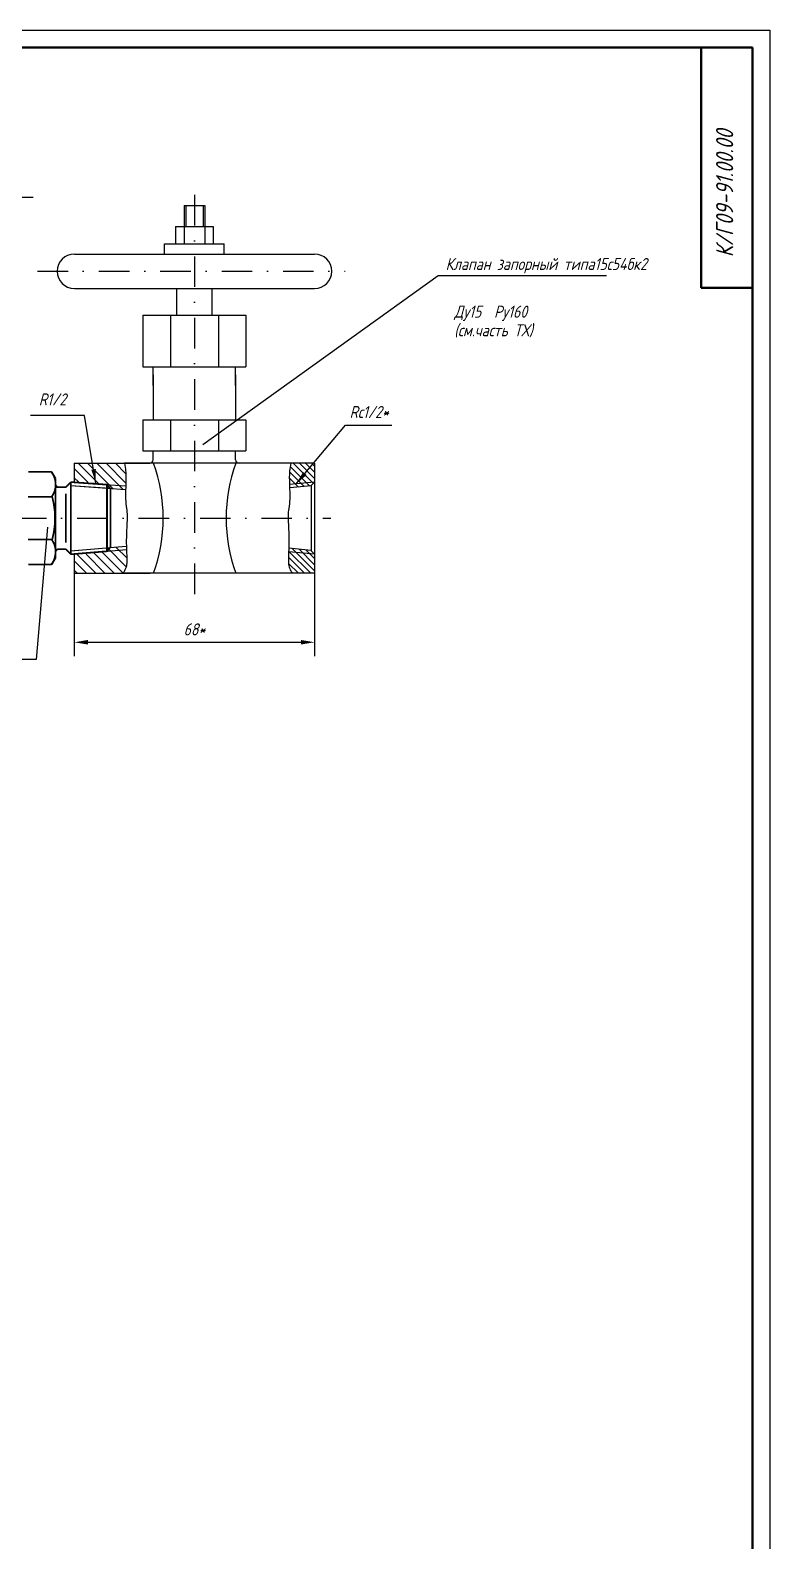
# Model space of a CAD drawing. Header units: inches. Extents: x 0 to 1942, y 0 to 841.
# Drawn here: x 378.5 to 594, y 401.4 to 841 of the extents above; entities that cross this region are included whole.
import ezdxf

# ---------------------------------------------------------------- set-up
doc = ezdxf.new("R2010")
doc.units = ezdxf.units.IN
doc.header["$LTSCALE"] = 0.7
doc.header["$MEASUREMENT"] = 0
doc.linetypes.add('DASHDOT', pattern=[25.4, 12.7, -6.35, 0, -6.35])
doc.styles.get("Standard").update_dxf_attribs({"font": 'romand.shx', "width": 0.8, "oblique": 15, "height": 3.5})
doc.dimstyles.get("Standard").update_dxf_attribs({"dimtxt": 3.5, "dimasz": 4, "dimexe": 4, "dimexo": 0, "dimgap": 2, "dimtad": 1, "dimdec": 0, "dimdsep": 46, "dimtxsty": 'Standard', "dimcen": 0.09, "dimadec": 0, "dimazin": 0, "dimtfac": 1, "dimtdec": 0, "dimtmove": 0, "dimatfit": 3, "dimfxl": 0, "dimtolj": 1, "dimtzin": 0, "dimlwd": 25, "dimlwe": 25, "dimarcsym": 0})

# ---------------------------------------------------------------- blocks, each defined once
blk = doc.blocks.new('*D391')
at = {"color": 0, "lineweight": 25}
for p, q in [((391.39, 682.99), (391.39, 658.89)), ((461.39, 682.99), (461.39, 658.89)), ((395.39, 662.89), (457.39, 662.89))]:
    blk.add_line(p, q, dxfattribs=at)
for points in [[(395.39, 663.56), (395.39, 662.23), (391.39, 662.89)], [(457.39, 663.56), (457.39, 662.23), (461.39, 662.89)]]:
    blk.add_solid(points, dxfattribs=at)
at = {"layer": 'DEFPOINTS', "color": 0, "lineweight": 25}
for p in [(391.39, 682.99), (461.39, 682.99), (461.39, 662.89)]:
    blk.add_point(p, dxfattribs=at)
at = {"color": 0, "lineweight": 25, "insert": (426.39, 666.64), "char_height": 3.5, "attachment_point": 5}
blk.add_mtext('\\A1;68*', dxfattribs=at)

msp = doc.modelspace()

# ---------------------------------------------------------------- linework, layer by layer
for p, q in [((0, 841), (594, 841)), ((594, 841), (594, 0)), ((344.93, 792.43), (379.43, 792.43)), ((423.39, 790), (429.39, 790)), ((423.39, 790), (423.39, 778.86)), ((423.89, 790), (423.89, 783.86)), ((428.89, 790), (428.89, 783.86)), ((429.39, 790), (429.39, 778.86)), ((420.89, 783.86), (431.89, 783.86)), ((420.89, 783.86), (420.89, 778.86)), ((431.89, 783.86), (431.89, 778.86)), ((417.72, 778.86), (435.06, 778.86)), ((417.72, 775.86), (417.72, 778.86)), ((435.06, 775.86), (435.06, 778.86)), ((391.41, 775.86), (461.38, 775.86)), ((497.43, 769.58), (546.45, 769.58)), ((391.41, 765.86), (461.38, 765.86)), ((421.26, 758.08), (421.26, 765.86)), ((431.52, 758.08), (431.52, 765.86)), ((411.39, 758.08), (441.39, 758.08)), ((411.39, 743.08), (441.39, 743.08)), ((414.39, 737.63), (414.39, 743.08)), ((438.39, 737.63), (438.39, 743.08)), ((414.39, 740.67), (414.39, 727.63)), ((438.39, 740.67), (438.39, 727.63)), ((394.41, 728.87), (378.67, 728.87)), ((397.68, 708.99), (394.41, 728.87)), ((411.39, 727.63), (441.39, 727.63)), ((456.03, 708.98), (470.36, 726.03)), ((470.36, 726.03), (483.91, 726.03)), ((411.39, 718.63), (441.39, 718.63)), ((414.39, 715.99), (414.39, 718.63)), ((438.39, 715.99), (438.39, 718.63)), ((391.39, 714.99), (413.39, 714.99)), ((461.39, 714.99), (406.02, 714.99)), ((385.92, 698.99), (385.92, 710.59)), ((385.92, 707.99), (388.92, 707.99)), ((388.92, 707.99), (390.45, 709.52)), ((388.92, 707.99), (388.92, 707.94)), ((390.3, 708.51), (406.28, 707.38)), ((390.35, 708.5), (401.82, 707.69)), ((391.39, 709.43), (406.38, 708.37)), ((400.9, 708.76), (401.82, 707.69)), ((461.39, 709.49), (454.08, 708.8)), ((460.39, 708.39), (454.2, 707.8)), ((461.39, 709.49), (460.39, 708.49)), ((460.39, 708.49), (460.39, 689.44)), ((401.92, 707.58), (401.92, 690.6)), ((385.92, 698.99), (385.92, 687.4)), ((390.29, 689.48), (406.49, 690.84)), ((390.34, 689.49), (401.8, 690.45)), ((400.89, 689.37), (401.8, 690.45)), ((460.39, 689.6), (453.88, 690.25)), ((385.92, 689.99), (388.92, 689.99)), ((385.92, 687.4), (385.92, 689.21)), ((388.92, 689.99), (390.45, 688.47)), ((391.39, 688.57), (406.6, 689.85)), ((461.39, 688.49), (453.85, 689.25)), ((461.39, 688.49), (460.39, 689.49)), ((391.39, 682.99), (413.46, 682.99)), ((461.39, 682.99), (405.64, 682.99))]:
    msp.add_line(p, q)
at = {"lineweight": 50}
for p, q in [((20, 836), (589, 836)), ((574, 836), (574, 766)), ((589, 836), (589, 5)), ((574, 766), (589, 766))]:
    msp.add_line(p, q, dxfattribs=at)
at = {"linetype": 'DASHDOT'}
for p, q in [((426.39, 793.07), (426.39, 674.15)), ((380.69, 770.86), (470.31, 770.86)), ((302.86, 698.99), (466.12, 698.99))]:
    msp.add_line(p, q, dxfattribs=at)
at = {"lineweight": 25}
for p, q in [((497.39, 769.56), (428.81, 720.31)), ((383.55, 696.36), (380.26, 657.87)), ((380.26, 657.87), (370.17, 657.87))]:
    msp.add_line(p, q, dxfattribs=at)
at = {"linetype": 'Continuous'}
for p, q in [((411.39, 758.08), (411.39, 743.08)), ((419.39, 758.08), (419.39, 743.08)), ((433.39, 758.08), (433.39, 743.08)), ((441.39, 758.08), (441.39, 743.08)), ((411.39, 727.63), (411.39, 718.63)), ((419.39, 727.63), (419.39, 718.63)), ((433.39, 727.63), (433.39, 718.63)), ((441.39, 727.63), (441.39, 718.63)), ((391.39, 714.99), (391.39, 709.49)), ((461.39, 714.99), (461.39, 682.99)), ((461.39, 714.99), (461.39, 682.99)), ((385.92, 710.59), (385.92, 698.99)), ((400.92, 708.76), (400.92, 698.99)), ((400.92, 708.73), (400.92, 689.37)), ((385.92, 687.4), (385.92, 698.99)), ((400.92, 689.37), (400.92, 698.99)), ((391.39, 688.49), (391.39, 682.99))]:
    msp.add_line(p, q, dxfattribs=at)
at = {"color": 0}
for p, q in [((395.38, 709.49), (391.39, 713.48)), ((398.64, 708.92), (392.57, 714.99)), ((402.62, 707.64), (395.27, 714.99)), ((405.52, 707.43), (397.96, 714.99)), ((406.42, 709.23), (400.65, 714.99)), ((406.41, 711.93), (403.35, 714.99)), ((458.39, 708.2), (454.1, 712.49)), ((460.03, 708.36), (454.31, 714.08)), ((461.04, 709.14), (455.19, 714.99)), ((461.39, 710.59), (456.99, 714.99)), ((461.39, 712.38), (458.78, 714.99)), ((461.39, 714.18), (460.58, 714.99)), ((392.68, 709.49), (391.39, 710.78)), ((456.75, 708.05), (454.03, 710.76)), ((406.51, 684.89), (401.02, 690.38)), ((406.68, 687.42), (403.5, 690.59)), ((461.39, 683.64), (454.89, 690.15)), ((394.94, 682.99), (391.39, 686.54)), ((397.63, 682.99), (392.13, 688.49)), ((400.33, 682.99), (394.83, 688.49)), ((403.02, 682.99), (396.97, 689.04)), ((405.67, 683.04), (399.46, 689.25)), ((458.45, 682.99), (453.79, 687.65)), ((456.66, 682.99), (453.8, 685.85)), ((460.25, 682.99), (453.84, 689.4)), ((461.39, 685.44), (456.88, 689.95)), ((461.39, 687.24), (458.88, 689.75)), ((392.24, 682.99), (391.39, 683.84)), ((454.86, 682.99), (454.79, 683.06))]:
    msp.add_line(p, q, dxfattribs=at)
at = {"const_width": 0.5}
for points in [[(378.03, 712.49), (384.82, 712.49)], [(385.92, 710.59), (384.82, 712.49)], [(385.92, 710.59), (385.92, 698.99)], [(386.92, 707.99), (388.72, 707.99)], [(389.07, 708.14), (390.42, 709.49)], [(390.42, 709.5), (400.92, 708.76)], [(390.42, 709.49), (390.42, 698.99)], [(400.9, 708.76), (401.92, 707.58)], [(400.92, 708.76), (400.92, 699)], [(401.92, 707.58), (401.92, 690.6)], [(377.87, 705.18), (384.97, 705.18)], [(388.92, 706.11), (388.92, 698.99)], [(385.92, 687.4), (385.92, 698.99)], [(388.92, 691.88), (388.92, 698.99)], [(390.42, 688.49), (390.42, 698.99)], [(400.92, 689.37), (400.92, 698.98)], [(377.87, 692.81), (384.97, 692.81)], [(386.92, 689.99), (388.72, 689.99)], [(386.92, 689.99), (388.72, 689.99)], [(400.89, 689.37), (401.92, 690.6)], [(400.89, 689.37), (401.8, 690.45)], [(385.92, 687.4), (384.82, 685.49)], [(385.92, 687.4), (384.82, 685.49)], [(385.92, 689.21), (385.92, 687.4)], [(389.07, 689.85), (390.42, 688.49)], [(389.07, 689.85), (390.42, 688.49)], [(390.42, 688.49), (400.92, 689.37)], [(378.03, 685.49), (384.82, 685.49)], [(378.03, 685.49), (384.82, 685.49)]]:
    msp.add_lwpolyline(points, dxfattribs=at)
for points in [[(384.77, 705.18, 0.337742), (384.68, 712.49, 0.337742)], [(385.92, 708.99, 0.414214), (386.92, 707.99, 0.414214)], [(388.72, 707.99, 0.198912), (389.07, 708.14, 0.198912)], [(385.78, 698.99, 0.065251), (384.97, 705.18, 0.065251)], [(385.78, 698.99, -0.065251), (384.97, 692.81, -0.065251)], [(384.77, 692.81, -0.337742), (384.68, 685.49, -0.337742)], [(385.92, 688.99, -0.414214), (386.92, 689.99, -0.414214)], [(386.92, 689.99, 0.414214), (385.92, 688.99, 0.414214)], [(388.72, 689.99, -0.198912), (389.07, 689.85, -0.198912)], [(389.07, 689.85, 0.198912), (388.72, 689.99, 0.198912)]]:
    msp.add_lwpolyline(points, format="xyb", dxfattribs=at)
for points in [[(406.02, 714.99, -0.010158), (406.34, 712.75, -0.030036), (406.44, 711.14, -0.013798), (406.32, 706.79, 0.026226), (406.32, 704.5, 0.02831), (406.61, 701.8, -0.037565), (406.79, 699.76, -0.018986), (406.74, 697.75, 0.008915), (406.56, 693.47, 0.019358), (406.6, 690.08, -0.01613), (406.68, 686, -0.103314), (406.3, 684.32, -0.018147), (405.64, 682.99)], [(454.45, 714.99, 0.010158), (454.13, 712.75, 0.030036), (454.03, 711.14, 0.013798), (454.15, 706.79, -0.026226), (454.15, 704.5, -0.02831), (453.86, 701.8, 0.037565), (453.68, 699.76, 0.018986), (453.72, 697.75, -0.008915), (453.91, 693.47, -0.019358), (453.87, 690.08, 0.01613), (453.79, 686, 0.103314), (454.17, 684.32, 0.018147), (454.83, 682.99)]]:
    msp.add_lwpolyline(points, format="xyb")
for centre, radius, start, end in [((391.41, 770.86), 5, 90, 270), ((461.38, 770.86), 5, 270, 90), ((413.39, 715.99), 1, 270, 0), ((369.89, 698.99), 47.39, 340.267, 19.733), ((483.03, 698.99), 47.39, 160.267, 199.733), ((439.39, 715.99), 1, 180, 270), ((379.92, 689.21), 6.03, 321.9873, 0)]:
    msp.add_arc(centre, radius, start, end)
for points in [[(397.67, 713.32), (396.36, 713.1), (397.66, 709.27)], [(459.07, 711.56), (458.05, 712.42), (455.99, 708.93)]]:
    msp.add_solid(points)
at = {"layer": 'DEFPOINTS', "color": 0, "linetype": 'ByBlock'}
for p in [(426.39, 790), (386.41, 770.86), (466.38, 770.86), (385.92, 708.15), (400.83, 707.76), (401.82, 707.69), (401.82, 707.69), (400.8, 690.37), (401.8, 690.45), (401.8, 690.45), (385.92, 689.84), (391.39, 682.99), (461.39, 682.99)]:
    msp.add_point(p, dxfattribs=at)

# ---------------------------------------------------------------- texts
at = {"lineweight": 35, "insert": (578.34, 774.92), "char_height": 5, "width": 116.2188, "attachment_point": 1, "rotation": 90}
msp.add_mtext('К/Г09-91.00.00 ', dxfattribs=at)
at = {"lineweight": 25, "char_height": 3.5, "attachment_point": 1}
for s, insert, width in [('Клапан запорный типа15с54бк2', (499.55, 774.72), 70.9958), ('Ду15  Ру160', (502.07, 760.84), 41.1648), ('(см.часть ТХ)', (502.07, 755.43), 43.7185), ('R1/2', (381.06, 735.31), 32.719), ('Rс1/2*', (471.59, 731.65), 32.719)]:
    msp.add_mtext(s, dxfattribs=dict(at, insert=insert, width=width))

# ---------------------------------------------------------------- dimensions: what is measured, and where the dimension line sits
at = {"lineweight": 25}
dim = msp.add_linear_dim(base=(461.39, 662.89), p1=(391.39, 682.99), p2=(461.39, 682.99), text='68*', dimstyle='Standard', dxfattribs=at)
dim.commit()
dim.dimension.update_dxf_attribs({"geometry": '*D391', "text_midpoint": (426.39, 666.64)})

doc.saveas('drawing.dxf')
